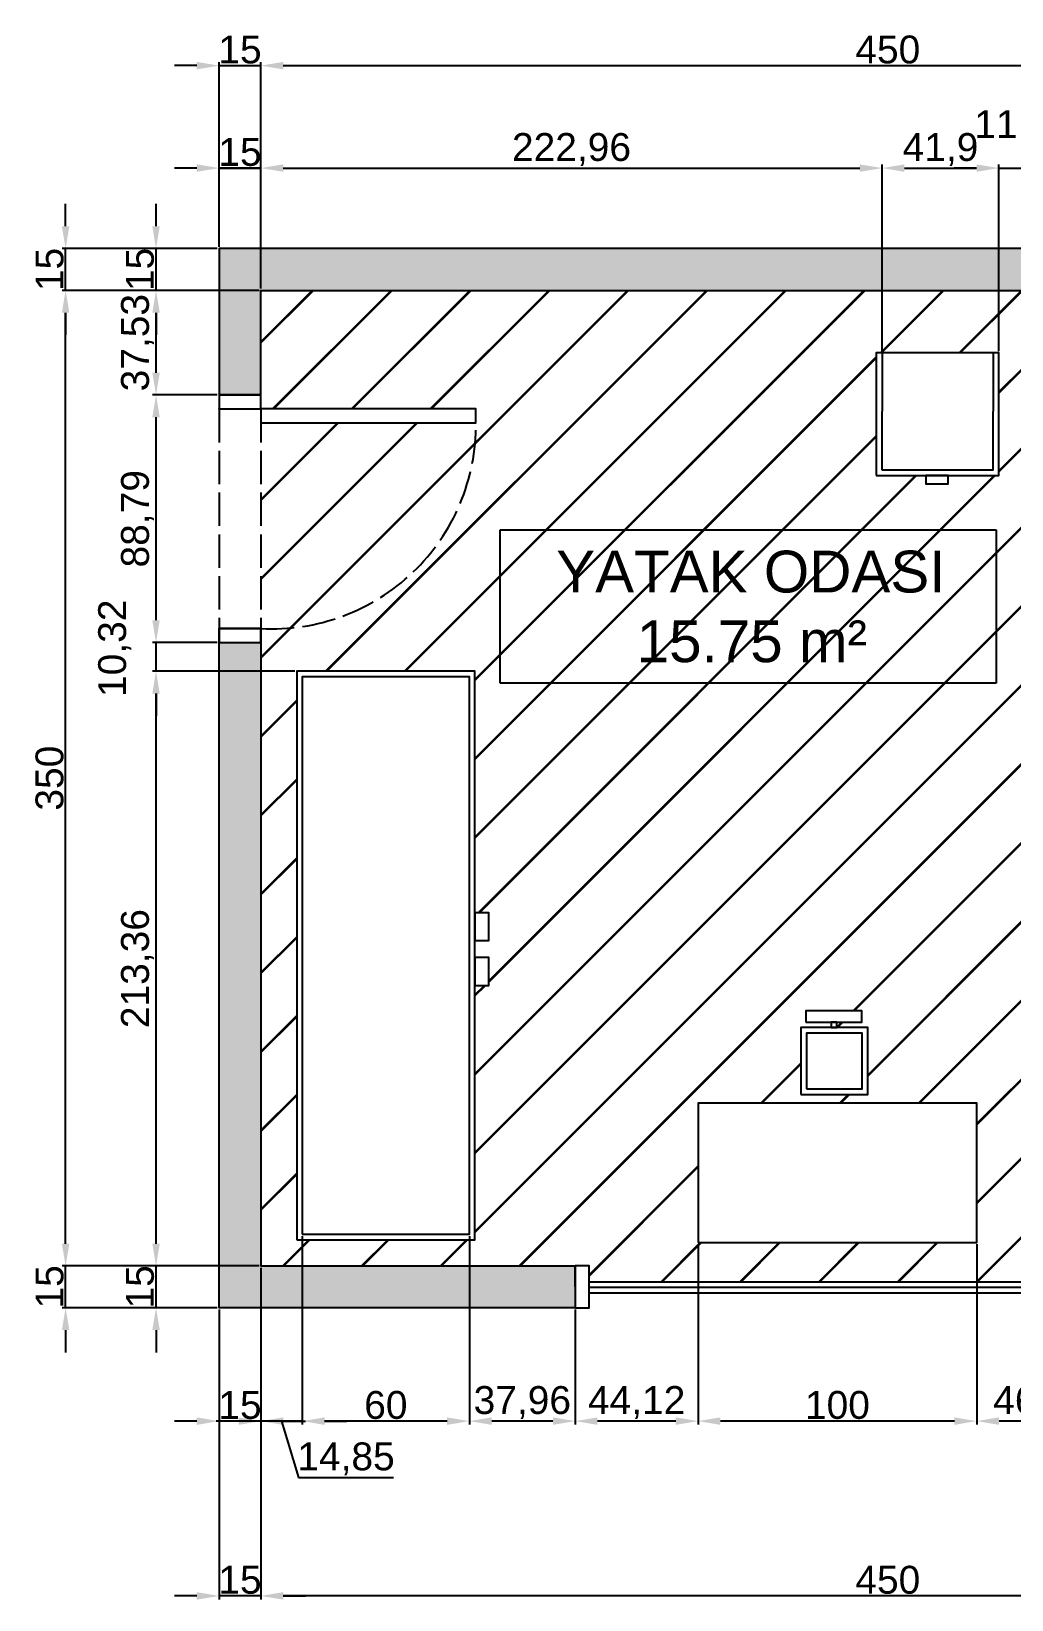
# Model space of a CAD drawing. Header units: centimetres. Extents: x 788 to 1950, y -495 to 482.
# Drawn here: x 1302 to 1654, y -495 to 67 of the extents above; entities that cross this region are included whole.
import ezdxf

# ---------------------------------------------------------------- set-up
doc = ezdxf.new("R2010")
doc.units = ezdxf.units.CM
doc.linetypes.add('ACAD_ISO02W100', pattern=[15, 12, -3])
for name, color, linetype in [('DUVAR', 7, 'Continuous'), ('HATCH', 7, 'Continuous'), ('KAPI', 7, 'Continuous'), ('OLCU', 7, 'Continuous'), ('PENCERE', 7, 'Continuous'), ('TEFRIS', 7, 'Continuous')]:
    doc.layers.add(name, color=color, linetype=linetype)
doc.styles.get("Standard").update_dxf_attribs({"font": 'arial.ttf'})
doc.dimstyles.new('ISO-25', dxfattribs={"dimtxt": 10, "dimasz": 8, "dimexe": 1.25, "dimexo": 0.625, "dimtad": 1, "dimtxsty": 'Standard', "dimcen": 2.5, "dimadec": 0, "dimazin": 0, "dimtfac": 1, "dimtmove": 0, "dimatfit": 3, "dimfxl": 1, "dimarcsym": 0})

# ---------------------------------------------------------------- blocks, each defined once
blk = doc.blocks.new('pen_1')
at = {"layer": 'PENCERE'}
for points in [[(0, 0), (5, 0), (5, 15), (0, 15)], [(193.5, 0), (198.5, 0), (198.5, 15), (193.5, 15)], [(193.5, 0), (198.5, 0), (198.5, 15), (193.5, 15)]]:
    blk.add_lwpolyline(points, close=True, dxfattribs=at)
for points in [[(5, 9.36), (193.5, 9.36)], [(5, 7.36), (193.5, 7.36)], [(5, 5.36), (193.5, 5.36)]]:
    blk.add_lwpolyline(points, dxfattribs=at)
blk = doc.blocks.new('kapi_1')
at = {"layer": 'KAPI', "linetype": 'ACAD_ISO02W100'}
for p, q in [((0, -5), (0, -83.79)), ((15, -5), (15, -83.79))]:
    blk.add_line(p, q, dxfattribs=at)
at = {"layer": 'KAPI'}
blk.add_line((15, -5), (15, -5), dxfattribs=at)
for points in [[(0, 0), (0, -5), (15, -5), (15, 0)], [(14.95, -10.02), (92.18, -9.96), (92.18, -4.96), (14.95, -5.02)], [(0, -83.79), (0, -88.79), (15, -88.79), (15, -83.79)]]:
    blk.add_lwpolyline(points, close=True, dxfattribs=at)
at = {"layer": 'KAPI', "linetype": 'ACAD_ISO02W100'}
blk.add_arc((18.97, -10.68), 73.22, 266.8926, 0.5638, dxfattribs=at)
at = {"layer": 'KAPI'}
for p in [(0, -5), (0, -5), (0, -5), (0, -5), (0, -83.79), (0, -83.79)]:
    blk.add_point(p, dxfattribs=at)
blk = doc.blocks.new('komodin_1')
at = {"layer": 'TEFRIS'}
for points in [[(0, 0), (44, 0), (44, 44), (0, 44)], [(2, 2), (42, 2), (42.1, 44), (2.1, 44)], [(17.84, -0.03), (17.84, -3.03), (25.84, -3.03), (25.84, -0.03)]]:
    blk.add_lwpolyline(points, close=True, dxfattribs=at)
blk = doc.blocks.new('dolap_1')
at = {"layer": 'TEFRIS'}
for points in [[(-2, -202), (62, -202), (62, 2), (-2, 2)], [(0, -200), (60, -200), (60, 0), (0, 0)], [(62, -84.63), (62, -94.63), (67, -94.63), (67, -84.63)], [(62, -100.74), (62, -110.74), (67, -110.74), (67, -100.74)]]:
    blk.add_lwpolyline(points, close=True, dxfattribs=at)
blk = doc.blocks.new('masa_1')
at = {"layer": 'TEFRIS'}
for points in [[(38.72, 79.09), (58.72, 79.09), (58.72, 83.09), (38.72, 83.09)], [(47.77, 77.09), (49.77, 77.09), (49.77, 79.09), (47.77, 79.09)], [(36.86, 53.09), (60.86, 53.09), (60.86, 77.09), (36.86, 77.09)], [(38.86, 55.09), (58.86, 55.09), (58.86, 75.09), (38.86, 75.09)], [(0, 0), (100, 0), (100, 50), (0, 50)]]:
    blk.add_lwpolyline(points, close=True, dxfattribs=at)
blk = doc.blocks.new('*D8')
at = {"layer": 'Defpoints', "color": 0, "transparency": 16777216}
for p in [(1384.84, 18.26), (1369.84, -10.61), (1384.84, -25.61)]:
    blk.add_point(p, dxfattribs=at)
at = {"layer": 'OLCU', "color": 0, "lineweight": -2, "transparency": 16777216}
for p, q in [((1361.84, 18.26), (1353.84, 18.26)), ((1369.84, -9.98), (1369.84, 19.51)), ((1369.84, 18.26), (1384.84, 18.26)), ((1384.84, -24.98), (1384.84, 19.51)), ((1392.84, 18.26), (1400.84, 18.26))]:
    blk.add_line(p, q, dxfattribs=at)
at = {"layer": 'OLCU', "color": 0, "transparency": 16777216}
for points in [[(1361.84, 19.59), (1361.84, 16.92), (1369.84, 18.26)], [(1392.84, 19.59), (1392.84, 16.92), (1384.84, 18.26)]]:
    blk.add_solid(points, dxfattribs=at)
at = {"layer": 'OLCU', "color": 0, "transparency": 16777216, "insert": (1377.34, 23.99), "char_height": 10, "attachment_point": 5}
blk.add_mtext('15', dxfattribs=at)
blk = doc.blocks.new('*D9')
at = {"layer": 'Defpoints', "color": 0, "transparency": 16777216}
for p in [(1607.8, 18.26), (1384.84, -25.61), (1607.8, -48.02)]:
    blk.add_point(p, dxfattribs=at)
at = {"layer": 'OLCU', "color": 0, "lineweight": -2, "transparency": 16777216}
for p, q in [((1384.84, -24.98), (1384.84, 19.51)), ((1392.84, 18.26), (1599.8, 18.26)), ((1607.8, -47.39), (1607.8, 19.51))]:
    blk.add_line(p, q, dxfattribs=at)
at = {"layer": 'OLCU', "color": 0, "transparency": 16777216}
for points in [[(1392.84, 19.59), (1392.84, 16.92), (1384.84, 18.26)], [(1599.8, 19.59), (1599.8, 16.92), (1607.8, 18.26)]]:
    blk.add_solid(points, dxfattribs=at)
at = {"layer": 'OLCU', "color": 0, "transparency": 16777216, "insert": (1496.32, 24.89), "char_height": 10, "attachment_point": 5}
blk.add_mtext('222,96', dxfattribs=at)
blk = doc.blocks.new('*D10')
at = {"layer": 'Defpoints', "color": 0, "transparency": 16777216}
for p in [(1649.7, 18.26), (1607.8, -48.02), (1649.7, -48.02)]:
    blk.add_point(p, dxfattribs=at)
at = {"layer": 'OLCU', "color": 0, "lineweight": -2, "transparency": 16777216}
for p, q in [((1607.8, -47.39), (1607.8, 19.51)), ((1615.8, 18.26), (1641.7, 18.26)), ((1649.7, -47.39), (1649.7, 19.51))]:
    blk.add_line(p, q, dxfattribs=at)
at = {"layer": 'OLCU', "color": 0, "transparency": 16777216}
for points in [[(1615.8, 19.59), (1615.8, 16.92), (1607.8, 18.26)], [(1641.7, 19.59), (1641.7, 16.92), (1649.7, 18.26)]]:
    blk.add_solid(points, dxfattribs=at)
at = {"layer": 'OLCU', "color": 0, "transparency": 16777216, "insert": (1628.75, 24.89), "char_height": 10, "attachment_point": 5}
blk.add_mtext('41,9', dxfattribs=at)
blk = doc.blocks.new('*D11')
at = {"layer": 'Defpoints', "color": 0, "transparency": 16777216}
for p in [(1660.88, 18.26), (1649.7, -48.02), (1660.88, -53.45)]:
    blk.add_point(p, dxfattribs=at)
at = {"layer": 'OLCU', "color": 0, "lineweight": -2, "transparency": 16777216}
for p, q in [((1641.7, 18.26), (1633.7, 18.26)), ((1649.7, -47.39), (1649.7, 19.51)), ((1649.7, 18.26), (1660.88, 18.26)), ((1660.88, -52.82), (1660.88, 19.51)), ((1668.88, 18.26), (1676.88, 18.26))]:
    blk.add_line(p, q, dxfattribs=at)
at = {"layer": 'OLCU', "color": 0, "transparency": 16777216}
for points in [[(1641.7, 19.59), (1641.7, 16.92), (1649.7, 18.26)], [(1668.88, 19.59), (1668.88, 16.92), (1660.88, 18.26)]]:
    blk.add_solid(points, dxfattribs=at)
at = {"layer": 'OLCU', "color": 0, "transparency": 16777216, "insert": (1658.38, 33.09), "char_height": 10, "attachment_point": 5}
blk.add_mtext('11,18', dxfattribs=at)
blk = doc.blocks.new('*D15')
at = {"layer": 'Defpoints', "color": 0, "transparency": 16777216}
for p in [(1384.84, 18.26), (1369.84, -10.61), (1384.84, -25.61)]:
    blk.add_point(p, dxfattribs=at)
at = {"layer": 'OLCU', "color": 0, "lineweight": -2, "transparency": 16777216}
for p, q in [((1361.84, 18.26), (1353.84, 18.26)), ((1369.84, -9.98), (1369.84, 19.51)), ((1369.84, 18.26), (1384.84, 18.26)), ((1384.84, -24.98), (1384.84, 19.51)), ((1392.84, 18.26), (1400.84, 18.26))]:
    blk.add_line(p, q, dxfattribs=at)
at = {"layer": 'OLCU', "color": 0, "transparency": 16777216}
for points in [[(1361.84, 19.59), (1361.84, 16.92), (1369.84, 18.26)], [(1392.84, 19.59), (1392.84, 16.92), (1384.84, 18.26)]]:
    blk.add_solid(points, dxfattribs=at)
at = {"layer": 'OLCU', "color": 0, "transparency": 16777216, "insert": (1377.34, 23.99), "char_height": 10, "attachment_point": 5}
blk.add_mtext('15', dxfattribs=at)
blk = doc.blocks.new('*D16')
at = {"layer": 'Defpoints', "color": 0, "transparency": 16777216}
for p in [(1369.84, 18.26), (1369.84, -10.61), (1384.84, -25.61)]:
    blk.add_point(p, dxfattribs=at)
at = {"layer": 'OLCU', "color": 0, "lineweight": -2, "transparency": 16777216}
for p, q in [((1361.84, 18.26), (1353.84, 18.26)), ((1369.84, -9.98), (1369.84, 19.51)), ((1384.84, 18.26), (1369.84, 18.26)), ((1384.84, -24.98), (1384.84, 19.51)), ((1392.84, 18.26), (1400.84, 18.26))]:
    blk.add_line(p, q, dxfattribs=at)
at = {"layer": 'OLCU', "color": 0, "transparency": 16777216}
for points in [[(1361.84, 19.59), (1361.84, 16.92), (1369.84, 18.26)], [(1392.84, 19.59), (1392.84, 16.92), (1384.84, 18.26)]]:
    blk.add_solid(points, dxfattribs=at)
at = {"layer": 'OLCU', "color": 0, "transparency": 16777216, "insert": (1377.34, 23.99), "char_height": 10, "attachment_point": 5}
blk.add_mtext('15', dxfattribs=at)
blk = doc.blocks.new('*D17')
at = {"layer": 'Defpoints', "color": 0, "transparency": 16777216}
for p in [(1384.84, 55.02), (1369.84, -10.61), (1384.84, -25.61)]:
    blk.add_point(p, dxfattribs=at)
at = {"layer": 'OLCU', "color": 0, "lineweight": -2, "transparency": 16777216}
for p, q in [((1369.84, -9.98), (1369.84, 56.27)), ((1384.84, -24.98), (1384.84, 56.27)), ((1361.84, 55.02), (1353.84, 55.02)), ((1369.84, 55.02), (1384.84, 55.02)), ((1392.84, 55.02), (1400.84, 55.02))]:
    blk.add_line(p, q, dxfattribs=at)
at = {"layer": 'OLCU', "color": 0, "transparency": 16777216}
for points in [[(1361.84, 56.35), (1361.84, 53.68), (1369.84, 55.02)], [(1392.84, 56.35), (1392.84, 53.68), (1384.84, 55.02)]]:
    blk.add_solid(points, dxfattribs=at)
at = {"layer": 'OLCU', "color": 0, "transparency": 16777216, "insert": (1377.34, 60.75), "char_height": 10, "attachment_point": 5}
blk.add_mtext('15', dxfattribs=at)
blk = doc.blocks.new('*D18')
at = {"layer": 'Defpoints', "color": 0, "transparency": 16777216}
for p in [(1834.84, 55.02), (1384.84, -25.61), (1834.84, -25.61)]:
    blk.add_point(p, dxfattribs=at)
at = {"layer": 'OLCU', "color": 0, "lineweight": -2, "transparency": 16777216}
for p, q in [((1384.84, -24.98), (1384.84, 56.27)), ((1834.84, -24.98), (1834.84, 56.27)), ((1392.84, 55.02), (1826.84, 55.02))]:
    blk.add_line(p, q, dxfattribs=at)
at = {"layer": 'OLCU', "color": 0, "transparency": 16777216}
for points in [[(1392.84, 56.35), (1392.84, 53.68), (1384.84, 55.02)], [(1826.84, 56.35), (1826.84, 53.68), (1834.84, 55.02)]]:
    blk.add_solid(points, dxfattribs=at)
at = {"layer": 'OLCU', "color": 0, "transparency": 16777216, "insert": (1609.84, 60.75), "char_height": 10, "attachment_point": 5}
blk.add_mtext('450', dxfattribs=at)
blk = doc.blocks.new('*D38')
at = {"layer": 'Defpoints', "color": 0, "transparency": 16777216}
for p in [(1688.53, -297.15), (1641.76, -367.19), (1641.76, -431.27)]:
    blk.add_point(p, dxfattribs=at)
at = {"layer": 'OLCU', "color": 0, "lineweight": -2, "transparency": 16777216}
for p, q in [((1688.53, -297.78), (1688.53, -432.52)), ((1641.76, -367.81), (1641.76, -432.52)), ((1680.53, -431.27), (1649.76, -431.27))]:
    blk.add_line(p, q, dxfattribs=at)
at = {"layer": 'OLCU', "color": 0, "transparency": 16777216}
for points in [[(1649.76, -429.94), (1649.76, -432.61), (1641.76, -431.27)], [(1680.53, -429.94), (1680.53, -432.61), (1688.53, -431.27)]]:
    blk.add_solid(points, dxfattribs=at)
at = {"layer": 'OLCU', "color": 0, "transparency": 16777216, "insert": (1665.14, -424.64), "char_height": 10, "attachment_point": 5}
blk.add_mtext('46,76', dxfattribs=at)
blk = doc.blocks.new('*D39')
at = {"layer": 'Defpoints', "color": 0, "transparency": 16777216}
for p in [(1541.76, -367.19), (1641.76, -367.19), (1541.76, -431.27)]:
    blk.add_point(p, dxfattribs=at)
at = {"layer": 'OLCU', "color": 0, "lineweight": -2, "transparency": 16777216}
for p, q in [((1541.76, -367.81), (1541.76, -432.52)), ((1641.76, -367.81), (1641.76, -432.52)), ((1633.76, -431.27), (1549.76, -431.27))]:
    blk.add_line(p, q, dxfattribs=at)
at = {"layer": 'OLCU', "color": 0, "transparency": 16777216}
for points in [[(1549.76, -429.94), (1549.76, -432.61), (1541.76, -431.27)], [(1633.76, -429.94), (1633.76, -432.61), (1641.76, -431.27)]]:
    blk.add_solid(points, dxfattribs=at)
at = {"layer": 'OLCU', "color": 0, "transparency": 16777216, "insert": (1591.76, -425.54), "char_height": 10, "attachment_point": 5}
blk.add_mtext('100', dxfattribs=at)
blk = doc.blocks.new('*D40')
at = {"layer": 'Defpoints', "color": 0, "transparency": 16777216}
for p in [(1541.76, -367.19), (1497.65, -390.61), (1497.65, -431.27)]:
    blk.add_point(p, dxfattribs=at)
at = {"layer": 'OLCU', "color": 0, "lineweight": -2, "transparency": 16777216}
for p, q in [((1541.76, -367.81), (1541.76, -432.52)), ((1497.65, -391.23), (1497.65, -432.52)), ((1533.76, -431.27), (1505.65, -431.27))]:
    blk.add_line(p, q, dxfattribs=at)
at = {"layer": 'OLCU', "color": 0, "transparency": 16777216}
for points in [[(1505.65, -429.94), (1505.65, -432.61), (1497.65, -431.27)], [(1533.76, -429.94), (1533.76, -432.61), (1541.76, -431.27)]]:
    blk.add_solid(points, dxfattribs=at)
at = {"layer": 'OLCU', "color": 0, "transparency": 16777216, "insert": (1519.7, -424.64), "char_height": 10, "attachment_point": 5}
blk.add_mtext('44,12', dxfattribs=at)
blk = doc.blocks.new('*D41')
at = {"layer": 'Defpoints', "color": 0, "transparency": 16777216}
for p in [(1459.69, -364.25), (1497.65, -390.61), (1459.69, -431.27)]:
    blk.add_point(p, dxfattribs=at)
at = {"layer": 'OLCU', "color": 0, "lineweight": -2, "transparency": 16777216}
for p, q in [((1459.69, -364.88), (1459.69, -432.52)), ((1497.65, -391.23), (1497.65, -432.52)), ((1489.65, -431.27), (1467.69, -431.27))]:
    blk.add_line(p, q, dxfattribs=at)
at = {"layer": 'OLCU', "color": 0, "transparency": 16777216}
for points in [[(1467.69, -429.94), (1467.69, -432.61), (1459.69, -431.27)], [(1489.65, -429.94), (1489.65, -432.61), (1497.65, -431.27)]]:
    blk.add_solid(points, dxfattribs=at)
at = {"layer": 'OLCU', "color": 0, "transparency": 16777216, "insert": (1478.67, -424.64), "char_height": 10, "attachment_point": 5}
blk.add_mtext('37,96', dxfattribs=at)
blk = doc.blocks.new('*D42')
at = {"layer": 'Defpoints', "color": 0, "transparency": 16777216}
for p in [(1399.69, -364.25), (1459.69, -364.25), (1399.69, -431.27)]:
    blk.add_point(p, dxfattribs=at)
at = {"layer": 'OLCU', "color": 0, "lineweight": -2, "transparency": 16777216}
for p, q in [((1399.69, -364.88), (1399.69, -432.52)), ((1459.69, -364.88), (1459.69, -432.52)), ((1451.69, -431.27), (1407.69, -431.27))]:
    blk.add_line(p, q, dxfattribs=at)
at = {"layer": 'OLCU', "color": 0, "transparency": 16777216}
for points in [[(1407.69, -429.94), (1407.69, -432.61), (1399.69, -431.27)], [(1451.69, -429.94), (1451.69, -432.61), (1459.69, -431.27)]]:
    blk.add_solid(points, dxfattribs=at)
at = {"layer": 'OLCU', "color": 0, "transparency": 16777216, "insert": (1429.69, -425.54), "char_height": 10, "attachment_point": 5}
blk.add_mtext('60', dxfattribs=at)
blk = doc.blocks.new('*D43')
at = {"layer": 'Defpoints', "color": 0, "transparency": 16777216}
for p in [(1399.69, -364.25), (1384.84, -375.61), (1384.84, -431.27)]:
    blk.add_point(p, dxfattribs=at)
at = {"layer": 'OLCU', "color": 0, "lineweight": -2, "transparency": 16777216}
for p, q in [((1399.69, -364.88), (1399.69, -432.52)), ((1384.84, -376.23), (1384.84, -432.52)), ((1376.84, -431.27), (1368.84, -431.27)), ((1399.69, -431.27), (1384.84, -431.27)), ((1399.69, -431.27), (1384.84, -431.27)), ((1392.26, -431.27), (1398.33, -451.49)), ((1407.69, -431.27), (1415.69, -431.27)), ((1398.33, -451.49), (1432.46, -451.49))]:
    blk.add_line(p, q, dxfattribs=at)
at = {"layer": 'OLCU', "color": 0, "transparency": 16777216}
for points in [[(1376.84, -429.94), (1376.84, -432.61), (1384.84, -431.27)], [(1407.69, -429.94), (1407.69, -432.61), (1399.69, -431.27)]]:
    blk.add_solid(points, dxfattribs=at)
at = {"layer": 'OLCU', "color": 0, "transparency": 16777216, "insert": (1415.39, -444.85), "char_height": 10, "attachment_point": 5}
blk.add_mtext('14,85', dxfattribs=at)
blk = doc.blocks.new('*D44')
at = {"layer": 'Defpoints', "color": 0, "transparency": 16777216}
for p in [(1384.84, -375.61), (1369.84, -390.61), (1369.84, -431.27)]:
    blk.add_point(p, dxfattribs=at)
at = {"layer": 'OLCU', "color": 0, "lineweight": -2, "transparency": 16777216}
for p, q in [((1384.84, -376.23), (1384.84, -432.52)), ((1369.84, -391.23), (1369.84, -432.52)), ((1361.84, -431.27), (1353.84, -431.27)), ((1384.84, -431.27), (1369.84, -431.27)), ((1392.84, -431.27), (1400.84, -431.27))]:
    blk.add_line(p, q, dxfattribs=at)
at = {"layer": 'OLCU', "color": 0, "transparency": 16777216}
for points in [[(1361.84, -429.94), (1361.84, -432.61), (1369.84, -431.27)], [(1392.84, -429.94), (1392.84, -432.61), (1384.84, -431.27)]]:
    blk.add_solid(points, dxfattribs=at)
at = {"layer": 'OLCU', "color": 0, "transparency": 16777216, "insert": (1377.34, -425.54), "char_height": 10, "attachment_point": 5}
blk.add_mtext('15', dxfattribs=at)
blk = doc.blocks.new('*D46')
at = {"layer": 'Defpoints', "color": 0, "transparency": 16777216}
for p in [(1384.84, -375.61), (1834.84, -375.61), (1384.84, -493.98)]:
    blk.add_point(p, dxfattribs=at)
at = {"layer": 'OLCU', "color": 0, "lineweight": -2, "transparency": 16777216}
for p, q in [((1384.84, -376.23), (1384.84, -495.23)), ((1834.84, -376.23), (1834.84, -495.23)), ((1826.84, -493.98), (1392.84, -493.98))]:
    blk.add_line(p, q, dxfattribs=at)
at = {"layer": 'OLCU', "color": 0, "transparency": 16777216}
for points in [[(1392.84, -492.65), (1392.84, -495.32), (1384.84, -493.98)], [(1826.84, -492.65), (1826.84, -495.32), (1834.84, -493.98)]]:
    blk.add_solid(points, dxfattribs=at)
at = {"layer": 'OLCU', "color": 0, "transparency": 16777216, "insert": (1609.84, -488.25), "char_height": 10, "attachment_point": 5}
blk.add_mtext('450', dxfattribs=at)
blk = doc.blocks.new('*D47')
at = {"layer": 'Defpoints', "color": 0, "transparency": 16777216}
for p in [(1384.84, -375.61), (1369.84, -390.61), (1369.84, -493.98)]:
    blk.add_point(p, dxfattribs=at)
at = {"layer": 'OLCU', "color": 0, "lineweight": -2, "transparency": 16777216}
for p, q in [((1384.84, -376.23), (1384.84, -495.23)), ((1369.84, -391.23), (1369.84, -495.23)), ((1361.84, -493.98), (1353.84, -493.98)), ((1384.84, -493.98), (1369.84, -493.98)), ((1392.84, -493.98), (1400.84, -493.98))]:
    blk.add_line(p, q, dxfattribs=at)
at = {"layer": 'OLCU', "color": 0, "transparency": 16777216}
for points in [[(1361.84, -492.65), (1361.84, -495.32), (1369.84, -493.98)], [(1392.84, -492.65), (1392.84, -495.32), (1384.84, -493.98)]]:
    blk.add_solid(points, dxfattribs=at)
at = {"layer": 'OLCU', "color": 0, "transparency": 16777216, "insert": (1377.34, -488.25), "char_height": 10, "attachment_point": 5}
blk.add_mtext('15', dxfattribs=at)
blk = doc.blocks.new('*D48')
at = {"layer": 'Defpoints', "color": 0, "transparency": 16777216}
for p in [(1347.21, -375.61), (1384.84, -375.61), (1369.84, -390.61)]:
    blk.add_point(p, dxfattribs=at)
at = {"layer": 'OLCU', "color": 0, "lineweight": -2, "transparency": 16777216}
for p, q in [((1347.21, -367.61), (1347.21, -359.61)), ((1384.21, -375.61), (1345.96, -375.61)), ((1347.21, -390.61), (1347.21, -375.61)), ((1369.21, -390.61), (1345.96, -390.61)), ((1347.21, -398.61), (1347.21, -406.61))]:
    blk.add_line(p, q, dxfattribs=at)
at = {"layer": 'OLCU', "color": 0, "transparency": 16777216}
for points in [[(1345.88, -367.61), (1348.55, -367.61), (1347.21, -375.61)], [(1345.88, -398.61), (1348.55, -398.61), (1347.21, -390.61)]]:
    blk.add_solid(points, dxfattribs=at)
at = {"layer": 'OLCU', "color": 0, "transparency": 16777216, "insert": (1341.48, -383.11), "char_height": 10, "attachment_point": 5, "rotation": 90}
blk.add_mtext('15', dxfattribs=at)
blk = doc.blocks.new('*D49')
at = {"layer": 'Defpoints', "color": 0, "transparency": 16777216}
for p in [(1347.21, -162.25), (1397.69, -162.25), (1384.84, -375.61)]:
    blk.add_point(p, dxfattribs=at)
at = {"layer": 'OLCU', "color": 0, "lineweight": -2, "transparency": 16777216}
for p, q in [((1397.06, -162.25), (1345.96, -162.25)), ((1347.21, -367.61), (1347.21, -170.25)), ((1384.21, -375.61), (1345.96, -375.61))]:
    blk.add_line(p, q, dxfattribs=at)
at = {"layer": 'OLCU', "color": 0, "transparency": 16777216}
for points in [[(1345.88, -170.25), (1348.55, -170.25), (1347.21, -162.25)], [(1345.88, -367.61), (1348.55, -367.61), (1347.21, -375.61)]]:
    blk.add_solid(points, dxfattribs=at)
at = {"layer": 'OLCU', "color": 0, "transparency": 16777216, "insert": (1340.58, -268.93), "char_height": 10, "attachment_point": 5, "rotation": 90}
blk.add_mtext('213,36', dxfattribs=at)
blk = doc.blocks.new('*D50')
at = {"layer": 'Defpoints', "color": 0, "transparency": 16777216}
for p in [(1347.21, -151.93), (1369.84, -151.93), (1397.69, -162.25)]:
    blk.add_point(p, dxfattribs=at)
at = {"layer": 'OLCU', "color": 0, "lineweight": -2, "transparency": 16777216}
for p, q in [((1347.21, -143.93), (1347.21, -135.93)), ((1369.21, -151.93), (1345.96, -151.93)), ((1347.21, -162.25), (1347.21, -151.93)), ((1397.06, -162.25), (1345.96, -162.25)), ((1347.21, -170.25), (1347.21, -178.25))]:
    blk.add_line(p, q, dxfattribs=at)
at = {"layer": 'OLCU', "color": 0, "transparency": 16777216}
for points in [[(1345.88, -143.93), (1348.55, -143.93), (1347.21, -151.93)], [(1345.88, -170.25), (1348.55, -170.25), (1347.21, -162.25)]]:
    blk.add_solid(points, dxfattribs=at)
at = {"layer": 'OLCU', "color": 0, "transparency": 16777216, "insert": (1332.38, -154.01), "char_height": 10, "attachment_point": 5, "rotation": 90}
blk.add_mtext('10,32', dxfattribs=at)
blk = doc.blocks.new('*D51')
at = {"layer": 'Defpoints', "color": 0, "transparency": 16777216}
for p in [(1347.21, -63.14), (1369.84, -63.14), (1369.84, -151.93)]:
    blk.add_point(p, dxfattribs=at)
at = {"layer": 'OLCU', "color": 0, "lineweight": -2, "transparency": 16777216}
for p, q in [((1369.21, -63.14), (1345.96, -63.14)), ((1347.21, -143.93), (1347.21, -71.14)), ((1369.21, -151.93), (1345.96, -151.93))]:
    blk.add_line(p, q, dxfattribs=at)
at = {"layer": 'OLCU', "color": 0, "transparency": 16777216}
for points in [[(1345.88, -71.14), (1348.55, -71.14), (1347.21, -63.14)], [(1345.88, -143.93), (1348.55, -143.93), (1347.21, -151.93)]]:
    blk.add_solid(points, dxfattribs=at)
at = {"layer": 'OLCU', "color": 0, "transparency": 16777216, "insert": (1340.58, -107.54), "char_height": 10, "attachment_point": 5, "rotation": 90}
blk.add_mtext('88,79', dxfattribs=at)
blk = doc.blocks.new('*D52')
at = {"layer": 'Defpoints', "color": 0, "transparency": 16777216}
for p in [(1347.21, -25.61), (1384.84, -25.61), (1369.84, -63.14)]:
    blk.add_point(p, dxfattribs=at)
at = {"layer": 'OLCU', "color": 0, "lineweight": -2, "transparency": 16777216}
for p, q in [((1384.21, -25.61), (1345.96, -25.61)), ((1347.21, -55.14), (1347.21, -33.61)), ((1369.21, -63.14), (1345.96, -63.14))]:
    blk.add_line(p, q, dxfattribs=at)
at = {"layer": 'OLCU', "color": 0, "transparency": 16777216}
for points in [[(1345.88, -33.61), (1348.55, -33.61), (1347.21, -25.61)], [(1345.88, -55.14), (1348.55, -55.14), (1347.21, -63.14)]]:
    blk.add_solid(points, dxfattribs=at)
at = {"layer": 'OLCU', "color": 0, "transparency": 16777216, "insert": (1340.58, -44.37), "char_height": 10, "attachment_point": 5, "rotation": 90}
blk.add_mtext('37,53', dxfattribs=at)
blk = doc.blocks.new('*D53')
at = {"layer": 'Defpoints', "color": 0, "transparency": 16777216}
for p in [(1347.21, -10.61), (1369.84, -10.61), (1384.84, -25.61)]:
    blk.add_point(p, dxfattribs=at)
at = {"layer": 'OLCU', "color": 0, "lineweight": -2, "transparency": 16777216}
for p, q in [((1347.21, -2.61), (1347.21, 5.39)), ((1369.21, -10.61), (1345.96, -10.61)), ((1347.21, -25.61), (1347.21, -10.61)), ((1384.21, -25.61), (1345.96, -25.61)), ((1347.21, -33.61), (1347.21, -41.61))]:
    blk.add_line(p, q, dxfattribs=at)
at = {"layer": 'OLCU', "color": 0, "transparency": 16777216}
for points in [[(1345.88, -2.61), (1348.55, -2.61), (1347.21, -10.61)], [(1345.88, -33.61), (1348.55, -33.61), (1347.21, -25.61)]]:
    blk.add_solid(points, dxfattribs=at)
at = {"layer": 'OLCU', "color": 0, "transparency": 16777216, "insert": (1341.48, -18.11), "char_height": 10, "attachment_point": 5, "rotation": 90}
blk.add_mtext('15', dxfattribs=at)
blk = doc.blocks.new('*D54')
at = {"layer": 'Defpoints', "color": 0, "transparency": 16777216}
for p in [(1314.76, -375.61), (1384.84, -375.61), (1369.84, -390.61)]:
    blk.add_point(p, dxfattribs=at)
at = {"layer": 'OLCU', "color": 0, "lineweight": -2, "transparency": 16777216}
for p, q in [((1314.76, -367.61), (1314.76, -359.61)), ((1384.21, -375.61), (1313.51, -375.61)), ((1314.76, -390.61), (1314.76, -375.61)), ((1369.21, -390.61), (1313.51, -390.61)), ((1314.76, -398.61), (1314.76, -406.61))]:
    blk.add_line(p, q, dxfattribs=at)
at = {"layer": 'OLCU', "color": 0, "transparency": 16777216}
for points in [[(1313.42, -367.61), (1316.09, -367.61), (1314.76, -375.61)], [(1313.42, -398.61), (1316.09, -398.61), (1314.76, -390.61)]]:
    blk.add_solid(points, dxfattribs=at)
at = {"layer": 'OLCU', "color": 0, "transparency": 16777216, "insert": (1309.03, -383.11), "char_height": 10, "attachment_point": 5, "rotation": 90}
blk.add_mtext('15', dxfattribs=at)
blk = doc.blocks.new('*D55')
at = {"layer": 'Defpoints', "color": 0, "transparency": 16777216}
for p in [(1314.76, -25.61), (1384.84, -25.61), (1384.84, -375.61)]:
    blk.add_point(p, dxfattribs=at)
at = {"layer": 'OLCU', "color": 0, "lineweight": -2, "transparency": 16777216}
for p, q in [((1384.21, -25.61), (1313.51, -25.61)), ((1314.76, -367.61), (1314.76, -33.61)), ((1384.21, -375.61), (1313.51, -375.61))]:
    blk.add_line(p, q, dxfattribs=at)
at = {"layer": 'OLCU', "color": 0, "transparency": 16777216}
for points in [[(1313.42, -33.61), (1316.09, -33.61), (1314.76, -25.61)], [(1313.42, -367.61), (1316.09, -367.61), (1314.76, -375.61)]]:
    blk.add_solid(points, dxfattribs=at)
at = {"layer": 'OLCU', "color": 0, "transparency": 16777216, "insert": (1309.02, -200.61), "char_height": 10, "attachment_point": 5, "rotation": 90}
blk.add_mtext('350', dxfattribs=at)
blk = doc.blocks.new('*D56')
at = {"layer": 'Defpoints', "color": 0, "transparency": 16777216}
for p in [(1314.76, -10.61), (1369.84, -10.61), (1384.84, -25.61)]:
    blk.add_point(p, dxfattribs=at)
at = {"layer": 'OLCU', "color": 0, "lineweight": -2, "transparency": 16777216}
for p, q in [((1314.76, -2.61), (1314.76, 5.39)), ((1369.21, -10.61), (1313.51, -10.61)), ((1314.76, -25.61), (1314.76, -10.61)), ((1384.21, -25.61), (1313.51, -25.61)), ((1314.76, -33.61), (1314.76, -41.61))]:
    blk.add_line(p, q, dxfattribs=at)
at = {"layer": 'OLCU', "color": 0, "transparency": 16777216}
for points in [[(1313.42, -2.61), (1316.09, -2.61), (1314.76, -10.61)], [(1313.42, -33.61), (1316.09, -33.61), (1314.76, -25.61)]]:
    blk.add_solid(points, dxfattribs=at)
at = {"layer": 'OLCU', "color": 0, "transparency": 16777216, "insert": (1309.03, -18.11), "char_height": 10, "attachment_point": 5, "rotation": 90}
blk.add_mtext('15', dxfattribs=at)

msp = doc.modelspace()

# ---------------------------------------------------------------- hatches: boundary and pattern name
at = {"layer": 'HATCH', "true_color": 0x136734}
h = msp.add_hatch(color=116, dxfattribs=at)
h.dxf.hatch_style = 1
h.paths.add_polyline_path([(1849.838, -10.609), (1369.838, -10.609), (1369.838, -63.139), (1384.838, -63.139), (1384.838, -25.609), (1834.838, -25.609), (1834.838, -375.609), (1696.148, -375.609), (1696.289, -390.609), (1849.838, -390.609)])
h.paths.add_polyline_path([(1384.838, -151.933), (1369.838, -151.933), (1369.838, -390.609), (1497.646, -390.609), (1497.505, -375.609), (1384.838, -375.609)], flags=17)
at = {"layer": 'HATCH'}
h = msp.add_hatch(color=256, dxfattribs=at)
h.dxf.hatch_style = 1
h.paths.add_polyline_path([(1384.838, -63.139), (1384.838, -25.609), (1834.838, -25.609), (1834.838, -375.609), (1696.148, -375.609), (1696.289, -390.609), (1849.838, -390.609), (1849.838, -10.609), (1369.838, -10.609), (1369.838, -63.139)])
at = {"layer": 'HATCH', "true_color": 0x136734}
h = msp.add_hatch(color=116, dxfattribs=at)
h.dxf.hatch_style = 1
h.paths.add_polyline_path([(1849.838, -10.609), (1369.838, -10.609), (1369.838, -63.139), (1384.838, -63.139), (1384.838, -25.609), (1834.838, -25.609), (1834.838, -375.609), (1696.148, -375.609), (1696.289, -390.609), (1849.838, -390.609)])
at = {"layer": 'HATCH', "true_color": 0x636466}
h = msp.add_hatch(dxfattribs=at)
h.set_pattern_fill('JIS_LC_20', color=251)
h.set_pattern_definition([(45, (580.38, -7e-14), (-14.14214, 14.14214), []), (45, (580.78, -7e-14), (-14.14214, 14.14214), [])])
h.paths.add_polyline_path([(1834.838, -25.609), (1384.838, -25.609), (1384.838, -63.139), (1384.838, -68.16), (1462.022, -68.102), (1462.022, -73.102, -0.4331076), (1384.838, -146.933), (1384.838, -375.609), (1497.505, -375.609), (1502.646, -375.609), (1502.646, -381.248), (1691.148, -381.248), (1691.148, -375.609), (1696.148, -375.609), (1834.838, -375.609)])
h.paths.add_polyline_path([(1658.883, -51.446), (1658.883, -46.446), (1678.883, -41.446), (1798.883, -41.446), (1818.883, -46.446), (1818.883, -51.446), (1818.883, -251.446), (1658.883, -251.446)], flags=16)
h.paths.add_polyline_path([(1660.883, -53.446), (1816.883, -53.446), (1816.883, -249.446), (1660.883, -249.446)], flags=0)
h.paths.add_polyline_path([(1660.883, -102.736), (1660.883, -53.446), (1816.883, -53.446), (1816.883, -249.446), (1660.883, -249.446)], flags=0)
h.paths.add_polyline_path([(1660.883, -102.736), (1816.883, -102.736), (1816.883, -249.446), (1660.883, -249.446)], flags=0)
h.paths.add_polyline_path([(1605.7, -92.017), (1605.7, -48.017), (1649.7, -48.017), (1649.7, -92.017), (1631.544, -92.017), (1631.544, -95.048), (1623.544, -95.048), (1623.544, -92.017)], flags=16)
h.paths.add_polyline_path([(1607.7, -90.017), (1607.797, -48.017), (1647.797, -48.017), (1647.7, -90.017)], flags=0)
h.paths.add_polyline_path([(1580.479, -284.095), (1600.479, -284.095), (1600.479, -288.095), (1591.53, -288.095), (1591.53, -290.098), (1602.624, -290.098), (1602.624, -314.098), (1578.624, -314.098), (1578.624, -290.098), (1589.53, -290.098), (1589.53, -288.095), (1580.479, -288.095)], flags=16)
h.paths.add_polyline_path([(1461.686, -248.878), (1466.686, -248.878), (1466.686, -258.878), (1461.686, -258.878), (1461.686, -264.99), (1466.686, -264.99), (1466.686, -274.99), (1461.686, -274.99), (1461.686, -366.253), (1397.686, -366.253), (1397.686, -162.253), (1461.686, -162.253)], flags=16)
h.paths.add_polyline_path([(1459.686, -364.253), (1399.686, -364.253), (1399.686, -164.253), (1459.686, -164.253)], flags=0)
h.paths.add_polyline_path([(1580.624, -292.098), (1600.624, -292.098), (1600.624, -312.098), (1580.624, -312.098)], flags=0)
h.paths.add_polyline_path([(1641.761, -317.187), (1641.761, -367.187), (1541.761, -367.187), (1541.761, -317.187)], flags=16)
h.paths.add_polyline_path([(1698.525, -257.153), (1778.525, -257.153, -0.4142136), (1788.525, -267.153), (1788.525, -297.153, -0.4142136), (1778.525, -307.153), (1698.525, -307.153, -0.4142136), (1688.525, -297.153), (1688.525, -267.153, -0.4142136)], flags=16)
h.paths.add_polyline_path([(1698.525, -259.153), (1778.525, -259.153, -0.4142136), (1786.525, -267.153), (1786.525, -297.153, -0.4142136), (1778.525, -305.153), (1698.525, -305.153, -0.4142136), (1690.525, -297.153), (1690.525, -267.153, -0.4142136)], flags=0)
h.paths.add_polyline_path([(1705.814, -87.54), (1705.814, -67.54, -0.4142136), (1715.814, -57.54), (1760.814, -57.54, -0.4142136), (1770.814, -67.54), (1770.814, -87.54, -0.4142136), (1760.814, -97.54), (1715.814, -97.54, -0.4142136)], flags=0)
h.paths.add_polyline_path([(1462.022, -73.102), (1384.838, -73.16), (1384.838, -146.933, 0.4331076)], flags=17)
at = {"layer": 'HATCH'}
h = msp.add_hatch(color=256, dxfattribs=at)
h.dxf.hatch_style = 1
h.paths.add_polyline_path([(1497.505, -375.609), (1384.838, -375.609), (1384.838, -151.933), (1369.838, -151.933), (1369.838, -390.609), (1497.646, -390.609)], flags=0)
h.paths.add_polyline_path([(1497.505, -375.609), (1497.646, -390.609), (1369.838, -390.609), (1369.838, -146.933), (1384.838, -146.922), (1384.838, -375.609)], flags=17)
h.paths.add_polyline_path([(1497.505, -375.609), (1497.646, -390.609), (1369.838, -390.609), (1369.838, -146.933), (1384.838, -146.922), (1384.838, -375.609)], flags=17)
h = msp.add_hatch(color=256, dxfattribs=at)
h.dxf.hatch_style = 1
h.paths.add_polyline_path([(1384.838, -151.933), (1369.838, -151.933), (1369.838, -390.609), (1497.646, -390.609), (1497.505, -375.609), (1384.838, -375.609)])

# ---------------------------------------------------------------- linework, layer by layer
at = {"layer": 'DUVAR'}
for points in [[(1384.838, -63.139), (1384.838, -25.609), (1384.838, -25.609), (1834.838, -25.609), (1834.838, -25.609), (1834.838, -375.609), (1834.838, -375.609), (1696.148, -375.609), (1696.289, -390.609), (1849.838, -390.609), (1849.838, -10.609), (1369.838, -10.609), (1369.838, -63.139)], [(1384.838, -63.139), (1384.838, -25.609), (1384.838, -25.609), (1834.838, -25.609), (1834.838, -25.609), (1834.838, -375.609), (1834.838, -375.609), (1696.148, -375.609), (1696.289, -390.609), (1849.838, -390.609), (1849.838, -10.609), (1369.838, -10.609), (1369.838, -63.139)], [(1497.505, -375.609), (1497.646, -390.609), (1369.838, -390.609), (1369.838, -146.933), (1384.838, -146.922), (1384.838, -375.609), (1384.838, -375.609)], [(1497.505, -375.609), (1497.646, -390.609), (1369.838, -390.609), (1369.838, -146.933), (1384.838, -146.922), (1384.838, -375.609), (1384.838, -375.609)]]:
    msp.add_lwpolyline(points, close=True, dxfattribs=at)

# ---------------------------------------------------------------- block references
at = {"layer": 'KAPI'}
msp.add_blockref('kapi_1', (1369.838, -63.139), dxfattribs=at)
msp.add_blockref('kapi_1', (1369.838, -63.139), dxfattribs=at)
at = {"layer": 'PENCERE'}
msp.add_blockref('pen_1', (1497.646, -390.609), dxfattribs=at)
msp.add_blockref('pen_1', (1497.646, -390.609), dxfattribs=at)
at = {"layer": 'TEFRIS'}
for name, p in [('komodin_1', (1605.7, -92.017)), ('komodin_1', (1605.7, -92.017)), ('dolap_1', (1399.686, -164.253)), ('dolap_1', (1399.686, -164.253)), ('masa_1', (1541.761, -367.187)), ('masa_1', (1541.761, -367.187))]:
    msp.add_blockref(name, p, dxfattribs=at)

# ---------------------------------------------------------------- texts
at = {"layer": 'OLCU', "insert": (1478.239, -118.99), "char_height": 15, "attachment_point": 1, "bg_fill": 16}
msp.add_mtext_dynamic_manual_height_columns('\\pi12.59436;YATAK ODASI\\P\\pi41.45861;15.75 m²', width=162.98203, gutter_width=12.5, heights=[0], dxfattribs=at)

# ---------------------------------------------------------------- dimensions: what is measured, and where the dimension line sits
at = {"layer": 'OLCU'}
for base, picture, middle in [((1384.838, 55.017), '*D17', (1377.338, 60.748)), ((1384.838, 18.255), '*D8', (1377.338, 23.986))]:
    dim = msp.add_linear_dim(base=base, p1=(1369.838, -10.609), p2=(1384.838, -25.609), dimstyle='ISO-25', dxfattribs=at)
    dim.commit()
    dim.dimension.update_dxf_attribs({"geometry": picture, "text_midpoint": middle})
for base, p1, p2, picture, middle in [((1834.838, 55.017), (1384.838, -25.609), (1834.838, -25.609), '*D18', (1609.838, 60.748)), ((1660.883, 18.255), (1649.7, -48.017), (1660.883, -53.446), '*D11', (1658.376, 33.087)), ((1384.838, 18.255), (1369.838, -10.609), (1384.838, -25.609), '*D15', (1377.338, 23.986)), ((1369.838, 18.255), (1384.838, -25.609), (1369.838, -10.609), '*D16', (1377.338, 23.986)), ((1607.797, 18.255), (1384.838, -25.609), (1607.797, -48.017), '*D9', (1496.317, 24.89)), ((1649.7, 18.255), (1607.797, -48.017), (1649.7, -48.017), '*D10', (1628.749, 24.89)), ((1641.761, -431.272), (1688.525, -297.153), (1641.761, -367.187), '*D38', (1665.143, -424.638)), ((1384.838, -431.272), (1399.686, -364.253), (1384.838, -375.609), '*D43', (1398.951, -444.854)), ((1399.686, -431.272), (1459.686, -364.253), (1399.686, -364.253), '*D42', (1429.686, -425.542)), ((1459.686, -431.272), (1497.646, -390.609), (1459.686, -364.253), '*D41', (1478.666, -424.638)), ((1497.6457, -431.2723), (1541.7613, -367.1874), (1497.6457, -390.6095), '*D40', (1519.7035, -424.6378)), ((1541.761, -431.272), (1641.761, -367.187), (1541.761, -367.187), '*D39', (1591.761, -425.542)), ((1369.838, -431.272), (1384.838, -375.609), (1369.838, -390.609), '*D44', (1377.338, -425.542)), ((1369.838, -493.982), (1384.838, -375.609), (1369.838, -390.609), '*D47', (1377.338, -488.251)), ((1384.838, -493.982), (1834.838, -375.609), (1384.838, -375.609), '*D46', (1609.838, -488.251))]:
    dim = msp.add_linear_dim(base=base, p1=p1, p2=p2, dimstyle='ISO-25', override={"dimtmove": 1}, dxfattribs=at)
    dim.commit()
    dim.dimension.update_dxf_attribs({"geometry": picture, "text_midpoint": middle})
for base, p1, p2, picture, middle in [((1314.758, -10.609), (1384.838, -25.609), (1369.838, -10.609), '*D56', (1309.027, -18.109)), ((1347.215, -10.609), (1384.838, -25.609), (1369.838, -10.609), '*D53', (1341.484, -18.109)), ((1314.758, -25.609), (1384.838, -375.609), (1384.838, -25.609), '*D55', (1309.024, -200.609)), ((1347.215, -25.609), (1369.838, -63.139), (1384.838, -25.609), '*D52', (1340.58, -44.374)), ((1347.215, -63.139), (1369.838, -151.933), (1369.838, -63.139), '*D51', (1340.58, -107.536)), ((1347.215, -151.933), (1397.686, -162.253), (1369.838, -151.933), '*D50', (1332.383, -154.009)), ((1347.215, -162.253), (1384.838, -375.609), (1397.686, -162.253), '*D49', (1340.58, -268.931))]:
    dim = msp.add_linear_dim(base=base, p1=p1, p2=p2, angle=90, dimstyle='ISO-25', override={"dimtmove": 1}, dxfattribs=at)
    dim.commit()
    dim.dimension.update_dxf_attribs({"geometry": picture, "text_midpoint": middle})
for base, picture, middle in [((1314.758, -375.609), '*D54', (1309.027, -383.109)), ((1347.215, -375.609), '*D48', (1341.484, -383.109))]:
    dim = msp.add_linear_dim(base=base, p1=(1369.838, -390.609), p2=(1384.838, -375.609), angle=90, dimstyle='ISO-25', dxfattribs=at)
    dim.commit()
    dim.dimension.update_dxf_attribs({"geometry": picture, "text_midpoint": middle})

doc.saveas('drawing.dxf')
